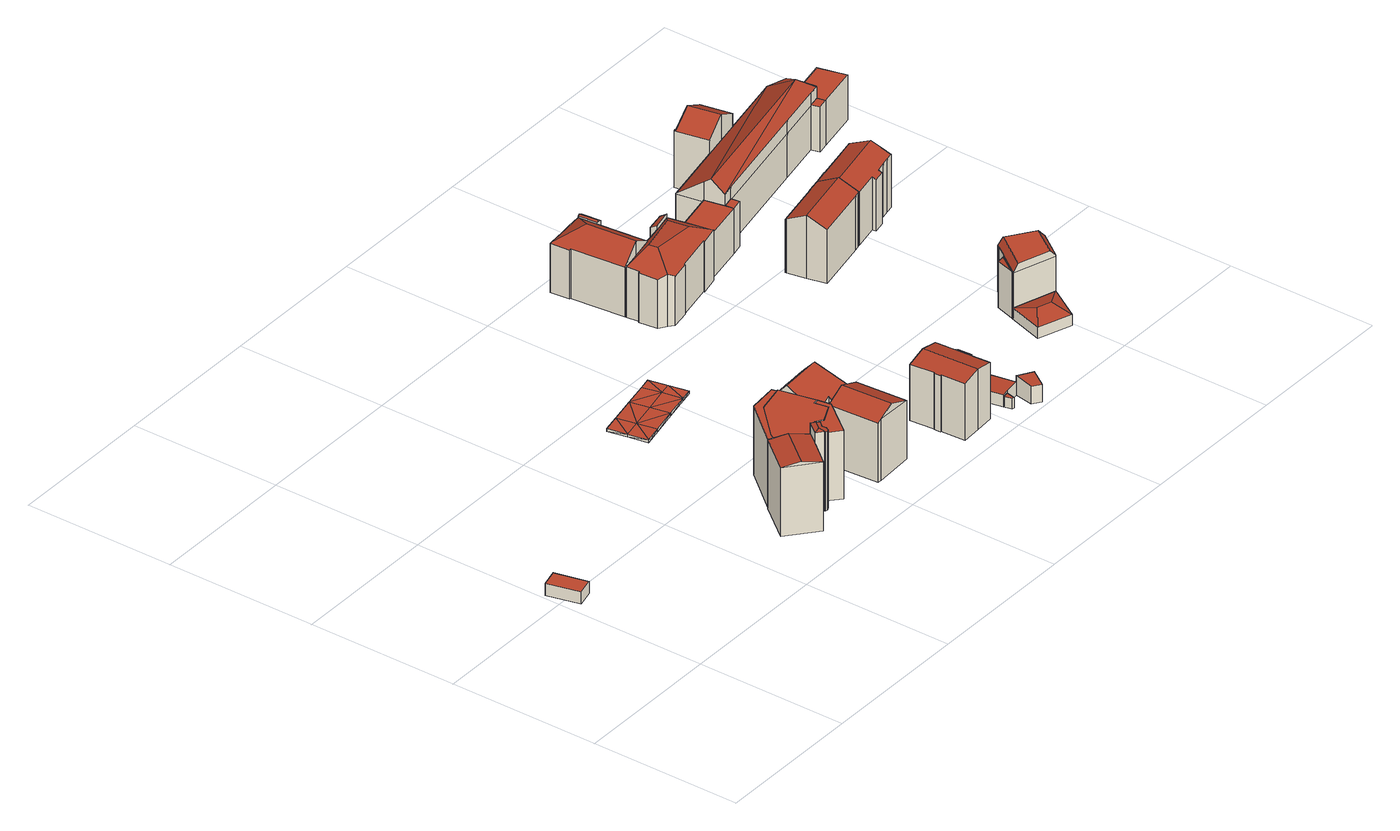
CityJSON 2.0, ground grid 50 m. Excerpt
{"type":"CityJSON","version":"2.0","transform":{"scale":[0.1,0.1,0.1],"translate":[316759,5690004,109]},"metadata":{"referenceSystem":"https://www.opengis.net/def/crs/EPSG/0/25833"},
"CityObjects":{
"building1":{"type":"Building","attributes":{"Dachtyp_tdc":"tdcPolyFlatRoof","Gemeindeschluessel":14713000,"Dachneigung":0,"QualitaetDacherkennung":84,"Geometrietyp2DReferenz":"3000","function":"31001_9998","roofType":"1000","measuredHeight":4.08},"geometry":[{"type":"MultiSurface","lod":"2","boundaries":[[[0,1,2,3]],[[1,4,5,2]],[[4,6,7,5]],[[6,0,3,7]],[[6,4,1,0]],[[3,2,5,7]]],"semantics":{"surfaces":[{"type":"WallSurface"},{"type":"RoofSurface"},{"type":"GroundSurface"}],"values":[0,0,0,0,1,2]}}]},
"building2":{"type":"Building","attributes":{"Gemeindeschluessel":14713000,"Geometrietyp2DReferenz":"3000","function":"31001_9998","roofType":"9999"},"children":["building2-1","building2-2"]},
"building2-1":{"type":"BuildingPart","attributes":{"Dachtyp_tdc":"tdcGableRoof","Dachneigung":10.12,"QualitaetDacherkennung":48,"Geometrietyp2DReferenz":"3000","roofType":"3100","measuredHeight":24.72},"parents":["building2"],"geometry":[{"type":"MultiSurface","lod":"2","boundaries":[[[8,9,10,11]],[[9,12,13,10]],[[14,8,11,15]],[[12,9,16]],[[8,14,17]],[[9,8,17,16]],[[14,18,12,16,17]],[[11,10,13,19,15]],[[14,15,19,18]],[[18,19,13,12]]],"semantics":{"surfaces":[{"type":"WallSurface"},{"type":"RoofSurface"},{"type":"GroundSurface"},{"type":"ClosureSurface"}],"values":[0,0,0,0,0,1,1,2,0,3]}}]},
"building2-2":{"type":"BuildingPart","attributes":{"Dachtyp_tdc":"tdcFreeFormRoof","Dachneigung":17.85,"QualitaetDacherkennung":17,"Geometrietyp2DReferenz":"3000","roofType":"5000","measuredHeight":27.59},"parents":["building2"],"geometry":[{"type":"MultiSurface","lod":"2","boundaries":[[[20,21,22,23]],[[21,24,25,22]],[[24,26,27,25]],[[26,28,29,27]],[[28,30,31,29]],[[30,32,18,19,31]],[[33,34,35,13,12]],[[34,36,37,35]],[[36,38,39,37]],[[38,20,23,39]],[[34,33,40]],[[33,32,41,40]],[[32,30,41]],[[30,28,26,24,21,20,38,36,34,40,41]],[[23,22,25,27,29,31,19,13,35,37,39]],[[12,18,32,33]],[[13,19,18,12]]],"semantics":{"surfaces":[{"type":"WallSurface"},{"type":"RoofSurface"},{"type":"GroundSurface"},{"type":"ClosureSurface"}],"values":[0,0,0,0,0,0,0,0,0,0,1,1,1,1,2,0,3]}}]},
"building3":{"type":"Building","attributes":{"Gemeindeschluessel":14713000,"Dachneigung":90,"Dachorientierung":0,"MittlereTraufHoehe":133.39,"QualitaetDacherkennung":68,"ObjektHoehe":23.3,"BodenHoehe":110.09,"Geometrietyp2DReferenz":"3000","AbsoluteHoehe":133.39,"Dachflaeche":429.72,"function":"31001_9998","roofType":"1000","measuredHeight":23.3,"storeysAboveGround":8},"geometry":[{"type":"MultiSurface","lod":"2","boundaries":[[[42,43,44,45]],[[43,46,47,44]],[[46,48,49,47]],[[48,50,51,49]],[[50,52,53,51]],[[52,54,55,53]],[[54,56,57,55]],[[56,42,45,57]],[[56,54,52,50,48,46,43,42]],[[45,44,47,49,51,53,55,57]]],"semantics":{"surfaces":[{"type":"WallSurface"},{"type":"RoofSurface"},{"type":"GroundSurface"}],"values":[0,0,0,0,0,0,0,0,1,2]}}]},
"building4":{"type":"Building","attributes":{"Dachtyp_tdc":"tdcPolyFlatRoof","Gemeindeschluessel":14713000,"Dachneigung":0,"QualitaetDacherkennung":49,"Geometrietyp2DReferenz":"3000","function":"31001_9998","roofType":"1000","measuredHeight":23.57},"geometry":[{"type":"MultiSurface","lod":"2","boundaries":[[[58,59,60,61]],[[59,62,63,60]],[[62,64,65,63]],[[64,66,67,65]],[[66,68,69,67]],[[68,70,71,69]],[[70,72,73,71]],[[72,74,75,73]],[[74,76,77,75]],[[76,58,61,77]],[[76,74,72,70,68,66,64,62,59,58]],[[61,60,63,65,67,69,71,73,75,77]]],"semantics":{"surfaces":[{"type":"WallSurface"},{"type":"RoofSurface"},{"type":"GroundSurface"}],"values":[0,0,0,0,0,0,0,0,0,0,1,2]}}]},
"building5":{"type":"Building","attributes":{"Dachtyp_tdc":"tdcFreeFormRoof","Gemeindeschluessel":14713000,"Dachneigung":23.37,"QualitaetDacherkennung":67,"Geometrietyp2DReferenz":"3000","function":"31001_9998","roofType":"5000","measuredHeight":23.3},"geometry":[{"type":"MultiSurface","lod":"2","boundaries":[[[78,79,80,81]],[[79,82,83,80]],[[82,84,85,83]],[[84,86,87,85]],[[86,88,89,87]],[[88,78,81,89]],[[88,90,91,82,79,78]],[[90,86,84,91]],[[84,82,91]],[[88,86,90]],[[81,80,83,85,87,89]]],"semantics":{"surfaces":[{"type":"WallSurface"},{"type":"RoofSurface"},{"type":"GroundSurface"}],"values":[0,0,0,0,0,0,1,1,0,0,2]}}]},
"building6":{"type":"Building","attributes":{"Dachtyp_tdc":"tdcFreeFormRoof","Gemeindeschluessel":14713000,"Dachneigung":38.72,"QualitaetDacherkennung":15,"Geometrietyp2DReferenz":"3000","function":"31001_9998","roofType":"5000","measuredHeight":25.89},"geometry":[{"type":"MultiSurface","lod":"2","boundaries":[[[92,93,94,95]],[[93,96,97,94]],[[96,98,99,97]],[[98,100,101,99]],[[100,102,103,101]],[[102,104,105,103]],[[104,106,107,105]],[[106,108,109,107]],[[108,110,111,109]],[[110,112,111]],[[112,113,114,111]],[[113,115,116,114]],[[115,117,118,116]],[[117,119,120,118]],[[119,121,122,120]],[[121,123,124,122]],[[123,125,126,124]],[[125,127,128,126]],[[127,129,130,128]],[[129,131,132,130]],[[131,133,134,132]],[[133,135,136,134]],[[135,137,138,136]],[[137,92,95,138]],[[139,112,110,108,106,104,102,100,98,140,141]],[[141,140,96,93,92,137,135,133,131,142]],[[129,127,125,123,121,119,117,115,113,139,141,142]],[[98,96,140]],[[113,112,139]],[[131,129,142]],[[95,94,97,99,101,103,105,107,109,111,114,116,118,120,122,124,126,128,130,132,134,136,138]]],"semantics":{"surfaces":[{"type":"WallSurface"},{"type":"RoofSurface"},{"type":"GroundSurface"}],"values":[0,0,0,0,0,0,0,0,0,0,0,0,0,0,0,0,0,0,0,0,0,0,0,0,1,1,1,0,0,0,2]}}]},
"building7":{"type":"Building","attributes":{"name":"Beethovenbrücke","BodenHoehe":109.21,"gemHoehe":0,"BauwerkHoehe":1,"Breite":13,"Gemeindeschluessel":"14713000","Geometrietyp2DReferenz":"3000","function":"53001_1800","measuredHeight":1},"geometry":[{"type":"MultiSurface","lod":"2","boundaries":[[[143,144,145]],[[145,144,146]],[[147,148,144]],[[147,144,143]],[[149,150,148]],[[149,148,147]],[[151,152,149]],[[149,152,150]],[[153,143,154]],[[154,143,145]],[[155,147,143]],[[155,143,153]],[[156,149,155]],[[155,149,147]],[[157,151,156]],[[156,151,149]],[[145,146,158]],[[145,158,159]],[[146,144,160]],[[146,160,158]],[[144,148,161]],[[144,161,160]],[[148,150,162]],[[148,162,161]],[[150,152,163]],[[150,163,162]],[[152,151,164]],[[152,164,163]],[[151,157,165]],[[151,165,164]],[[157,156,166]],[[157,166,165]],[[156,155,167]],[[156,167,166]],[[155,153,168]],[[155,168,167]],[[153,154,169]],[[153,169,168]],[[154,145,159]],[[154,159,169]],[[159,160,170]],[[158,160,159]],[[160,161,171]],[[170,160,171]],[[161,162,172]],[[171,161,172]],[[172,163,164]],[[162,163,172]],[[169,170,168]],[[159,170,169]],[[170,171,167]],[[168,170,167]],[[167,172,166]],[[171,172,167]],[[166,164,165]],[[172,164,166]]],"semantics":{"surfaces":[{"type":"RoofSurface"},{"type":"WallSurface"},{"type":"GroundSurface"}],"values":[0,0,0,0,0,0,0,0,0,0,0,0,0,0,0,0,1,1,1,1,1,1,1,1,1,1,1,1,1,1,1,1,1,1,1,1,1,1,1,1,2,2,2,2,2,2,2,2,2,2,2,2,2,2,2,2]}}]},
"building8":{"type":"Building","attributes":{"Gemeindeschluessel":14713000,"Geometrietyp2DReferenz":"3000","function":"31001_9998","roofType":"9999"},"children":["building8-1","building8-2"]},
"building8-1":{"type":"BuildingPart","attributes":{"Dachtyp_tdc":"tdcGableRoof","Dachneigung":12.59,"QualitaetDacherkennung":80,"Geometrietyp2DReferenz":"3000","roofType":"3100","measuredHeight":20.74},"parents":["building8"],"geometry":[{"type":"MultiSurface","lod":"2","boundaries":[[[173,174,175,176]],[[174,177,178,175]],[[177,179,180,178]],[[179,181,182,180]],[[181,183,184,182]],[[183,185,186,184]],[[185,187,188,189,186]],[[190,191,192]],[[190,193,194,191]],[[193,195,196,194]],[[195,197,198,196]],[[197,199,200,198]],[[199,201,202,200]],[[201,203,204,202]],[[203,173,176,204]],[[199,197,195,193,190,187,185,183,181]],[[181,179,177,174,173,203,201,199]],[[176,175,178,180,182,184,186,189,191,194,196,198,200,202,204]],[[192,188,187,190]],[[192,191,189,188]]],"semantics":{"surfaces":[{"type":"WallSurface"},{"type":"RoofSurface"},{"type":"GroundSurface"},{"type":"ClosureSurface"}],"values":[0,0,0,0,0,0,0,0,0,0,0,0,0,0,0,1,1,2,0,3]}}]},
"building8-2":{"type":"BuildingPart","attributes":{"Dachtyp_tdc":"tdcPolyFlatRoof","Dachneigung":7.37,"QualitaetDacherkennung":92,"Geometrietyp2DReferenz":"3000","roofType":"2100","measuredHeight":18.54},"parents":["building8"],"geometry":[{"type":"MultiSurface","lod":"2","boundaries":[[[188,205,206,189]],[[205,207,208,206]],[[207,209,210,208]],[[209,211,212,210]],[[211,213,214,212]],[[213,215,216,214]],[[215,192,215,213,211,209,207,205,188]],[[206,208,210,212,214,216,191,216,189]],[[215,192,191,216]],[[189,216,215,188]]],"semantics":{"surfaces":[{"type":"WallSurface"},{"type":"RoofSurface"},{"type":"GroundSurface"},{"type":"ClosureSurface"}],"values":[0,0,0,0,0,0,1,2,3,3]}}]},
"building9":{"type":"Building","attributes":{"Dachtyp_tdc":"tdcPolyFlatRoof","Gemeindeschluessel":14713000,"Dachneigung":0,"QualitaetDacherkennung":59,"Geometrietyp2DReferenz":"3000","function":"31001_9998","roofType":"1000","measuredHeight":3.61},"geometry":[{"type":"MultiSurface","lod":"2","boundaries":[[[217,218,219,220]],[[218,221,222,219]],[[221,223,224,222]],[[223,217,220,224]],[[223,221,218,217]],[[220,219,222,224]]],"semantics":{"surfaces":[{"type":"WallSurface"},{"type":"RoofSurface"},{"type":"GroundSurface"}],"values":[0,0,0,0,1,2]}}]},
"building10":{"type":"Building","attributes":{"Dachtyp_tdc":"tdcPolyFlatRoof","Gemeindeschluessel":14713000,"Dachneigung":5.29,"QualitaetDacherkennung":86,"Geometrietyp2DReferenz":"3000","function":"31001_9998","roofType":"2100","measuredHeight":4.7},"geometry":[{"type":"MultiSurface","lod":"2","boundaries":[[[225,226,220,219]],[[226,227,228,220]],[[227,229,230,228]],[[229,231,232,230]],[[231,233,234,232]],[[233,235,236,234]],[[235,225,219,236]],[[235,233,231,229,227,226,225]],[[219,220,228,230,232,234,236]]],"semantics":{"surfaces":[{"type":"WallSurface"},{"type":"RoofSurface"},{"type":"GroundSurface"}],"values":[0,0,0,0,0,0,0,1,2]}}]},
"building11":{"type":"Building","attributes":{"Dachtyp_tdc":"tdcPolyFlatRoof","Gemeindeschluessel":14713000,"Dachneigung":6.41,"QualitaetDacherkennung":49,"Geometrietyp2DReferenz":"3000","function":"31001_9998","roofType":"2100","measuredHeight":6.64},"geometry":[{"type":"MultiSurface","lod":"2","boundaries":[[[237,238,239,240]],[[238,241,242,239]],[[241,243,244,242]],[[243,237,240,244]],[[243,241,238,237]],[[240,239,242,244]]],"semantics":{"surfaces":[{"type":"WallSurface"},{"type":"RoofSurface"},{"type":"GroundSurface"}],"values":[0,0,0,0,1,2]}}]},
"building12":{"type":"Building","attributes":{"name":"Landgericht","Gemeindeschluessel":14713000,"Geometrietyp2DReferenz":"3000","function":"31001_3015","roofType":"9999"},"children":["building12-1","building12-2","building12-3","building12-4"]},
"building12-1":{"type":"BuildingPart","attributes":{"Dachtyp_tdc":"tdcPolyFlatRoof","Dachneigung":31.71,"QualitaetDacherkennung":35,"Geometrietyp2DReferenz":"3000","roofType":"2100","measuredHeight":18.28},"parents":["building12"],"geometry":[{"type":"MultiSurface","lod":"2","boundaries":[[[245,246,247,248]],[[249,250,251,252,253]],[[249,246,245,250]],[[251,248,247,252]],[[250,245,248,251]],[[253,254,247,246,249]],[[253,252,247,254]]],"semantics":{"surfaces":[{"type":"WallSurface"},{"type":"RoofSurface"},{"type":"GroundSurface"},{"type":"ClosureSurface"}],"values":[0,0,1,2,0,0,3]}}]},
"building12-2":{"type":"BuildingPart","attributes":{"Dachtyp_tdc":"tdcGableRoof","Dachneigung":32.45,"QualitaetDacherkennung":46,"Geometrietyp2DReferenz":"3000","roofType":"3100","measuredHeight":17.77},"parents":["building12"],"geometry":[{"type":"MultiSurface","lod":"2","boundaries":[[[255,256,257,258]],[[256,259,260,261,257]],[[262,255,258,263,264]],[[259,256,265]],[[255,262,266]],[[256,255,266,265]],[[262,259,265,266]],[[258,257,261,263]],[[264,260,259,262]],[[264,263,261,260]]],"semantics":{"surfaces":[{"type":"WallSurface"},{"type":"RoofSurface"},{"type":"GroundSurface"},{"type":"ClosureSurface"}],"values":[0,0,0,0,0,1,1,2,0,3]}}]},
"building12-3":{"type":"BuildingPart","attributes":{"Dachtyp_tdc":"tdcHipAndGableRoof","Dachneigung":32.33,"QualitaetDacherkennung":83,"Geometrietyp2DReferenz":"3000","roofType":"5000","measuredHeight":21.53},"parents":["building12"],"geometry":[{"type":"MultiSurface","lod":"2","boundaries":[[[267,268,269,270,271]],[[268,272,273,269]],[[272,274,275,273]],[[274,276,277,275]],[[276,278,279,277]],[[278,280,281,279]],[[280,264,263,281]],[[260,282,283,284,261]],[[264,280,278,276,285]],[[276,274,272,268,267,286,285]],[[286,287,282,260,264,285]],[[288,289,270,269,273,275,277,279,281,263,261,284]],[[290,291,287,286]],[[289,288,291,290]],[[267,271,290,286]],[[289,290,271,270]],[[261,263,264,260]],[[291,283,282,287]],[[291,288,284,283]]],"semantics":{"surfaces":[{"type":"WallSurface"},{"type":"RoofSurface"},{"type":"GroundSurface"},{"type":"ClosureSurface"}],"values":[0,0,0,0,0,0,0,0,1,1,1,2,0,3,0,3,3,0,3]}}]},
"building12-4":{"type":"BuildingPart","attributes":{"Dachtyp_tdc":"tdcFreeFormRoof","Dachneigung":31.08,"QualitaetDacherkennung":49,"Geometrietyp2DReferenz":"3000","roofType":"5000","measuredHeight":21.51},"parents":["building12"],"geometry":[{"type":"MultiSurface","lod":"2","boundaries":[[[283,292,293,284]],[[292,253,252,293]],[[254,294,295,247]],[[294,296,297,295]],[[296,298,299,297]],[[298,300,301,299]],[[300,302,303,301]],[[302,304,305,303]],[[304,306,307,305]],[[306,308,309,307]],[[308,310,311,309]],[[310,312,313,311]],[[312,314,315,313]],[[314,316,317,315]],[[316,318,319,317]],[[318,320,321,319]],[[320,322,323,321]],[[322,324,325,323]],[[324,271,270,325]],[[300,298,296,294,254,326,327]],[[316,314,312,310,308,306,304,302,300,327,328]],[[324,322,320,318,316,328,329]],[[254,253,292,283,291,290,271,324,329,326]],[[328,327,326,329]],[[284,293,252,247,295,297,299,301,303,305,307,309,311,313,315,317,319,321,323,325,270,289,288]],[[247,252,253,254]],[[288,289,290,291]],[[289,270,271,290]],[[283,284,288,291]]],"semantics":{"surfaces":[{"type":"WallSurface"},{"type":"RoofSurface"},{"type":"GroundSurface"},{"type":"ClosureSurface"}],"values":[0,0,0,0,0,0,0,0,0,0,0,0,0,0,0,0,0,0,0,1,1,1,1,1,2,3,3,3,3]}}]},
"building13":{"type":"Building","attributes":{"Gemeindeschluessel":14713000,"Dachneigung":73.34,"Dachorientierung":-71.29,"MittlereTraufHoehe":114.44,"QualitaetDacherkennung":94,"ObjektHoehe":5.7,"BodenHoehe":110.56,"Geometrietyp2DReferenz":"3000","AbsoluteHoehe":116.26,"Dachflaeche":171.71,"function":"31001_9998","roofType":"3200","measuredHeight":5.7,"storeysAboveGround":2},"geometry":[{"type":"MultiSurface","lod":"2","boundaries":[[[330,331,332,333]],[[331,334,335,332]],[[334,336,337,335]],[[336,330,333,337]],[[334,331,338]],[[330,336,339]],[[331,330,339,338]],[[336,334,338,339]],[[333,332,335,337]]],"semantics":{"surfaces":[{"type":"WallSurface"},{"type":"RoofSurface"},{"type":"GroundSurface"}],"values":[0,0,0,0,1,1,1,1,2]}}]},
"building14":{"type":"Building","attributes":{"Dachtyp_tdc":"tdcGableRoof","Gemeindeschluessel":14713000,"Dachneigung":26.18,"QualitaetDacherkennung":69,"Geometrietyp2DReferenz":"3000","function":"31001_9998","roofType":"3100","measuredHeight":21.47},"geometry":[{"type":"MultiSurface","lod":"2","boundaries":[[[340,341,342,343]],[[341,344,345,342]],[[344,346,347,345]],[[346,348,349,347]],[[348,350,351,349]],[[350,352,353,351]],[[352,354,355,353]],[[354,356,357,355]],[[356,358,359,357]],[[358,360,361,359]],[[360,362,363,361]],[[362,340,343,363]],[[358,356,354,352,350,348,346]],[[346,344,341,340,362,360,358]],[[343,342,345,347,349,351,353,355,357,359,361,363]]],"semantics":{"surfaces":[{"type":"WallSurface"},{"type":"RoofSurface"},{"type":"GroundSurface"}],"values":[0,0,0,0,0,0,0,0,0,0,0,0,1,1,2]}}]},
"building15":{"type":"Building","attributes":{"Gemeindeschluessel":14713000,"Geometrietyp2DReferenz":"3000","function":"31001_9998","roofType":"9999"},"children":["building15-1","building15-2"]},
"building15-1":{"type":"BuildingPart","attributes":{"Dachtyp_tdc":"tdcCutGableRoof","Dachneigung":0.115,"QualitaetDacherkennung":71,"Geometrietyp2DReferenz":"3000","roofType":"9999","measuredHeight":18.27},"parents":["building15"],"geometry":[{"type":"MultiSurface","lod":"2","boundaries":[[[364,365,366,367,332]],[[368,369,370,371]],[[369,372,373,370]],[[372,374,375,373]],[[374,376,377,375]],[[376,364,332,377]],[[378,379,380,381]],[[365,382,383,384,385,386,368]],[[380,379,383,382]],[[365,368,387]],[[368,386,369]],[[369,386,385,372]],[[372,385,384,374]],[[374,384,383,379,378,376]],[[364,381,380,382,365]],[[376,378,381,364]],[[332,367,371,370,373,375,377]],[[387,366,365]],[[371,367,366,387,368]]],"semantics":{"surfaces":[{"type":"WallSurface"},{"type":"RoofSurface"},{"type":"GroundSurface"},{"type":"ClosureSurface"}],"values":[0,0,0,0,0,0,1,1,1,0,0,0,0,0,0,0,2,0,3]}}]},
"building15-2":{"type":"BuildingPart","attributes":{"Dachtyp_tdc":"tdcFreeFormRoof","Dachneigung":56.25,"QualitaetDacherkennung":28,"Geometrietyp2DReferenz":"3000","roofType":"5000","measuredHeight":17.38},"parents":["building15"],"geometry":[{"type":"MultiSurface","lod":"2","boundaries":[[[388,389,390,391]],[[389,392,393,390]],[[392,394,368,371,393]],[[366,395,333,367]],[[395,388,391,333]],[[394,392,389,396]],[[389,388,395,396]],[[395,366,387,394,396]],[[391,390,393,371,367,333]],[[387,368,394]],[[366,367,371,368,387]]],"semantics":{"surfaces":[{"type":"WallSurface"},{"type":"RoofSurface"},{"type":"GroundSurface"},{"type":"ClosureSurface"}],"values":[0,0,0,0,0,1,1,1,2,0,3]}}]},
"building16":{"type":"Building","attributes":{"Dachtyp_tdc":"tdcFreeFormRoof","Gemeindeschluessel":14713000,"Dachneigung":24.63,"QualitaetDacherkennung":69,"Geometrietyp2DReferenz":"3000","function":"31001_9998","roofType":"5000","measuredHeight":21.14},"geometry":[{"type":"MultiSurface","lod":"2","boundaries":[[[397,398,399,400]],[[398,401,402,399]],[[401,403,404,402]],[[403,405,406,404]],[[405,348,407,406]],[[348,344,408,407]],[[344,409,410,408]],[[409,411,412,410]],[[411,413,414,412]],[[413,415,416,414]],[[415,417,418,416]],[[417,419,420,418]],[[419,421,422,420]],[[421,423,424,422]],[[423,425,426,424]],[[425,397,400,426]],[[423,421,419,427,428,348,405,403,401,398,397,425]],[[417,415,413,411,409,344,428,427]],[[344,348,428]],[[419,417,427]],[[400,399,402,404,406,407,408,410,412,414,416,418,420,422,424,426]]],"semantics":{"surfaces":[{"type":"WallSurface"},{"type":"RoofSurface"},{"type":"GroundSurface"}],"values":[0,0,0,0,0,0,0,0,0,0,0,0,0,0,0,0,1,1,0,0,2]}}]},
"building17":{"type":"Building","attributes":{"name":"Staatsanwaltschaft Leipzig","Gemeindeschluessel":14713000,"Geometrietyp2DReferenz":"3000","function":"31001_3015","roofType":"9999"},"children":["building17-1","building17-2","building17-3","building17-4","building17-5","building17-6"]},
"building17-1":{"type":"BuildingPart","attributes":{"Dachtyp_tdc":"tdcGableAndHippedGRoof","Dachneigung":36.77,"QualitaetDacherkennung":33,"Geometrietyp2DReferenz":"3000","roofType":"9999","measuredHeight":23.22},"parents":["building17"],"geometry":[{"type":"MultiSurface","lod":"2","boundaries":[[[429,430,431,432]],[[430,433,434,431]],[[433,435,436,434]],[[437,438,439,440]],[[438,441,442,439]],[[443,444,445,446]],[[444,447,448,445]],[[449,450,451,452]],[[433,452,451]],[[453,452,433]],[[433,430,454,429,447,455,456,457,453]],[[458,449,452]],[[459,460,461,462,458,452]],[[453,459,452]],[[437,463,462,461,438]],[[438,461,460,464,441]],[[443,465,457,456,444]],[[447,429,466]],[[429,454,430]],[[433,451,450,467,435]],[[444,456,455,447]],[[432,431,434,436,468,440,439,442,469,446,445,448,470]],[[468,436,435,471]],[[440,468,471,437]],[[469,442,441,472]],[[446,469,472,443]],[[470,448,447,466]],[[432,470,466,429]],[[463,473,458,462]],[[471,473,463,437]],[[474,464,460,459]],[[441,464,474,472]],[[459,453,457,465,474]],[[474,465,443,472]],[[450,449,458,473,467]],[[435,467,473,471]]],"semantics":{"surfaces":[{"type":"WallSurface"},{"type":"RoofSurface"},{"type":"GroundSurface"},{"type":"ClosureSurface"}],"values":[0,0,0,0,0,0,0,1,1,1,1,1,1,1,0,0,0,0,0,0,0,2,3,3,3,3,3,3,0,3,0,3,0,3,0,3]}}]},
"building17-2":{"type":"BuildingPart","attributes":{"Dachtyp_tdc":"tdcPolyFlatRoof","Dachneigung":0,"QualitaetDacherkennung":30,"Geometrietyp2DReferenz":"3000","roofType":"1000","measuredHeight":15.39},"parents":["building17"],"geometry":[{"type":"MultiSurface","lod":"2","boundaries":[[[475,476,477,478]],[[475,463,437,440,476]],[[473,463,475,478]],[[477,476,440,468]],[[471,468,440,437]],[[471,437,463,473]],[[471,473,478,477,468]]],"semantics":{"surfaces":[{"type":"WallSurface"},{"type":"RoofSurface"},{"type":"GroundSurface"},{"type":"ClosureSurface"}],"values":[0,0,1,2,3,3,3]}}]},
"building17-3":{"type":"BuildingPart","attributes":{"Dachtyp_tdc":"tdcPolyFlatRoof","Dachneigung":0,"QualitaetDacherkennung":34,"Geometrietyp2DReferenz":"3000","roofType":"1000","measuredHeight":15.41},"parents":["building17"],"geometry":[{"type":"MultiSurface","lod":"2","boundaries":[[[464,479,480,442,441]],[[479,481,482,480]],[[474,481,479,464]],[[442,480,482,469]],[[482,481,474,472,469]],[[441,442,469,472]],[[441,472,474,464]]],"semantics":{"surfaces":[{"type":"WallSurface"},{"type":"RoofSurface"},{"type":"GroundSurface"},{"type":"ClosureSurface"}],"values":[0,0,1,2,3,3,3]}}]},
"building17-4":{"type":"BuildingPart","attributes":{"Dachtyp_tdc":"tdcPolyFlatRoof","Dachneigung":0,"QualitaetDacherkennung":60,"Geometrietyp2DReferenz":"3000","roofType":"1000","measuredHeight":15.34},"parents":["building17"],"geometry":[{"type":"MultiSurface","lod":"2","boundaries":[[[483,484,485,486]],[[484,478,477,485]],[[467,483,486,436,435]],[[467,473,478,484,483]],[[486,485,477,468,436]],[[435,436,468,471]],[[435,471,473,467]],[[468,477,478,473,471]]],"semantics":{"surfaces":[{"type":"WallSurface"},{"type":"RoofSurface"},{"type":"GroundSurface"},{"type":"ClosureSurface"}],"values":[0,0,0,1,2,3,3,3]}}]},
"building17-5":{"type":"BuildingPart","attributes":{"Dachtyp_tdc":"tdcPolyFlatRoof","Dachneigung":0,"QualitaetDacherkennung":56,"Geometrietyp2DReferenz":"3000","roofType":"1000","measuredHeight":15.35},"parents":["building17"],"geometry":[{"type":"MultiSurface","lod":"2","boundaries":[[[481,487,488,482]],[[487,489,490,488]],[[489,465,443,446,490]],[[465,489,487,481,474]],[[482,488,490,446,469]],[[469,446,443,472]],[[472,443,465,474]],[[482,469,472,474,481]]],"semantics":{"surfaces":[{"type":"WallSurface"},{"type":"RoofSurface"},{"type":"GroundSurface"},{"type":"ClosureSurface"}],"values":[0,0,0,1,2,3,3,3]}}]},
"building17-6":{"type":"BuildingPart","attributes":{"Dachtyp_tdc":"tdcGableRoof","Dachneigung":29.5,"QualitaetDacherkennung":73,"Geometrietyp2DReferenz":"3000","roofType":"3100","measuredHeight":23.54},"parents":["building17"],"geometry":[{"type":"MultiSurface","lod":"2","boundaries":[[[491,492,493,448,447]],[[492,494,495,493]],[[494,496,497,495]],[[496,498,499,497]],[[498,500,501,499]],[[500,502,429,432,501]],[[498,496,494,492,491,503]],[[503,502,500,498]],[[470,448,493,495,497,499,501,432]],[[491,447,466,503]],[[447,448,470,466]],[[466,429,502,503]],[[432,429,466,470]]],"semantics":{"surfaces":[{"type":"WallSurface"},{"type":"RoofSurface"},{"type":"GroundSurface"},{"type":"ClosureSurface"}],"values":[0,0,0,0,0,0,1,1,2,0,3,0,3]}}]}
},
"vertices":[
[8,554,49],[64,568,49],[64,568,8],[8,554,8],[90,459,49],[90,459,8],[34,446,49],[34,446,8],
[639,194,247],[730,308,247],[730,308,12],[639,194,12],[826,230,247],[826,230,12],[734,115,247],[734,115,12],[776,271,259],[684,156,259],[794,189,247],[794,189,12],
[839,184,280],[837,178,279],[837,178,12],[839,184,12],[834,173,279],[834,173,12],[826,169,280],[826,169,12],[818,170,282],[818,170,12],[816,172,283],[816,172,12],[794,189,283],[826,230,283],[848,211,283],[848,211,12],[834,195,283],[834,195,12],[837,190,281],[837,190,12],[835,218,288],[814,192,288],
[972,316,244],[977,317,244],[977,317,11],[972,316,11],[984,275,244],[984,275,11],[899,166,244],[899,166,11],[847,211,244],[847,211,11],[731,308,244],[731,308,11],[845,444,244],[845,444,11],[942,454,244],[942,454,11],
[848,211,247],[744,297,247],[744,297,11],[848,211,11],[756,315,247],[756,315,11],[855,416,247],[855,416,11],[948,436,247],[948,436,11],[974,316,247],[974,316,11],[957,314,247],[957,314,11],[965,270,247],[965,270,11],[908,242,247],[908,242,11],[883,258,247],[883,258,11],
[1020,135,215],[1010,302,215],[1010,302,13],[1020,135,13],[1010,303,215],[1010,303,13],[1151,311,214],[1151,311,13],[1163,142,213],[1163,142,13],[1034,136,222],[1034,136,13],[1086,138,246],[1076,307,246],
[1110,491,184],[1116,487,190],[1116,487,12],[1110,491,12],[1119,491,185],[1119,491,12],[1138,476,189],[1138,476,12],[1135,472,194],[1135,472,12],[1141,468,184],[1141,468,12],[1142,468,183],[1142,468,12],[1145,419,183],[1145,419,12],[1144,419,185],[1144,419,12],[1149,345,186],[1149,345,12],[1149,345,185],[1151,311,184],[1151,311,12],[1010,303,185],[1010,303,12],[1010,306,187],[1010,306,12],[1017,307,187],[1017,307,12],[1056,309,187],[1056,309,12],[1054,335,208],[1054,335,12],[1001,323,201],[1001,323,12],[1000,322,200],[1000,322,12],[974,316,197],[974,316,12],[944,454,215],[944,454,12],[1062,481,193],[1062,481,12],[1062,482,191],[1062,482,12],[1110,492,183],[1110,492,12],[1151,313,186],[1132,481,198],[1094,416,271],[954,407,271],
[1017,896,12],[1030,832,12],[1056,904,12],[1069,840,12],[937,879,12],[950,815,12],[850,861,12],[863,797,12],[791,849,12],[804,785,12],[1004,959,12],[1043,967,12],[924,943,12],[837,925,12],[778,913,12],[1069,840,2],[1056,904,2],[1030,832,2],[950,815,2],[863,797,2],[804,785,2],[791,849,2],[778,913,2],[837,925,2],[924,943,2],[1004,959,2],[1043,967,2],[1017,896,2],[937,879,2],[850,861,2],
[1329,147,205],[1328,169,205],[1328,169,13],[1329,147,13],[1331,170,206],[1331,170,13],[1323,251,205],[1323,251,13],[1391,256,220],[1391,256,13],[1456,260,204],[1456,260,13],[1458,227,204],[1458,227,13],[1459,210,204],[1459,210,198],[1459,210,13],[1463,133,205],[1463,133,13],[1463,133,198],[1464,120,205],[1464,120,13],[1466,87,205],[1466,87,13],[1466,74,205],[1466,74,13],[1403,70,220],[1403,70,13],[1337,65,206],[1337,65,13],[1332,147,206],[1332,147,13],
[1460,200,198],[1460,200,13],[1468,200,197],[1468,200,13],[1475,194,196],[1475,194,13],[1477,147,197],[1477,147,13],[1469,140,198],[1469,140,13],[1463,139,198],[1463,139,13],
[1536,78,50],[1555,80,50],[1555,80,14],[1536,78,14],[1549,51,50],[1549,51,14],[1542,54,50],[1542,54,14],
[1555,80,57],[1536,78,55],[1499,263,55],[1499,263,14],[1546,267,59],[1546,267,14],[1570,252,61],[1570,252,14],[1592,143,61],[1592,143,14],[1603,84,61],[1603,84,14],
[1650,56,82],[1619,5,76],[1619,5,16],[1650,56,16],[1591,23,76],[1591,23,16],[1603,84,82],[1603,84,16],
[1524,1283,182],[1528,1262,195],[1528,1262,12],[1524,1283,12],[1465,1249,195],[1462,1271,182],[1462,1271,12],[1465,1249,12],[1465,1249,182],[1528,1262,183],
[1399,1467,182],[1405,1404,182],[1405,1404,12],[1399,1467,12],[1386,1402,187],[1386,1402,181],[1386,1402,12],[1380,1465,187],[1380,1465,12],[1380,1465,181],[1393,1402,190],[1387,1466,190],
[1259,1208,182],[1241,1386,181],[1241,1386,12],[1259,1208,12],[1259,1208,179],[1237,1387,179],[1237,1387,12],[1231,1451,179],[1231,1451,12],[1234,1451,181],[1234,1451,12],[1297,1457,181],[1297,1457,12],[1330,1460,181],[1330,1460,12],[1400,1257,182],[1400,1257,157],[1400,1257,12],[1314,1385,227],[1330,1222,227],[1401,1237,182],[1401,1237,12],[1330,1222,12],[1330,1222,180],[1401,1237,181],
[1422,1241,181],[1422,1241,12],[1538,1215,183],[1538,1215,12],[1555,1122,184],[1555,1122,12],[1556,1120,184],[1556,1120,12],[1556,1118,184],[1556,1118,12],[1556,1117,184],[1556,1117,12],[1495,1104,182],[1495,1104,12],[1495,1107,184],[1495,1107,12],[1372,1083,182],[1372,1083,12],[1372,1080,180],[1372,1080,12],[1309,1068,179],[1309,1068,12],[1309,1070,181],[1309,1070,12],[1292,1083,190],[1292,1083,12],[1268,1100,178],[1268,1100,12],[1261,1161,181],[1261,1161,12],[1264,1162,183],[1264,1162,12],[1260,1203,185],[1260,1203,12],[1482,1225,214],[1495,1158,214],[1342,1154,227],[1336,1183,227],
[1903,321,54],[2044,275,54],[2044,275,16],[1903,321,16],[1977,167,54],[1977,167,16],[1866,206,54],[1866,206,16],[1971,234,73],[1924,250,73],
[1862,1006,200],[1862,1008,199],[1862,1008,18],[1862,1006,18],[1910,1017,199],[1910,1017,18],[1923,951,233],[1923,951,18],[1936,888,201],[1936,888,18],[1934,888,201],[1934,888,18],[1930,887,201],[1930,887,18],[1913,883,201],[1913,883,18],[1728,846,201],[1728,846,18],[1715,909,233],[1715,909,18],[1703,970,202],[1703,970,18],[1702,974,200],[1702,974,18],
[2044,275,172],[1905,320,172],[1905,320,171],[1905,320,16],[1948,382,172],[1959,396,172],[1959,396,16],[1948,382,16],[1982,429,172],[1982,429,16],[1989,439,172],[1989,439,16],[2103,359,172],[2103,359,16],[2103,359,178],[2087,370,198],[2025,281,198],[2044,275,177],[1921,315,198],[2002,430,198],[1989,439,173],[1982,429,173],[1959,396,173],[1912,331,172],
[1905,326,175],[1924,389,174],[1924,389,16],[1905,326,16],[1940,384,174],[1940,384,16],[1948,382,174],[1903,321,174],[1931,376,190],
[2059,911,200],[2060,900,194],[2060,900,19],[2059,911,19],[2022,892,194],[2022,892,19],[2019,904,200],[2019,904,19],[1937,888,201],[1937,888,19],[1936,888,19],[1910,1017,19],[1957,1027,199],[1957,1027,19],[1958,1026,200],[1958,1026,19],[2067,1048,200],[2067,1048,19],[2068,1049,199],[2068,1049,19],[2116,1059,199],[2116,1059,19],[2136,960,215],[2136,960,19],[2142,929,200],[2142,929,19],[2118,925,200],[2118,925,19],[2091,919,200],[2091,919,19],[2129,993,230],[1923,950,230],
[2027,1404,164],[2240,1447,164],[2240,1447,16],[2027,1404,16],[2248,1448,164],[2248,1448,16],[2265,1360,164],[2265,1360,16],[2241,1288,164],[2091,1258,164],[2091,1258,16],[2241,1288,16],[1728,1186,164],[1728,1186,16],[1677,1243,164],[1661,1330,164],[1661,1330,16],[1677,1243,16],[1880,1374,164],[1880,1374,16],[2278,1297,210],[2265,1360,210],[2260,1388,210],[2226,1329,249],[1682,1220,249],[2027,1404,165],[1880,1374,165],[1661,1330,165],[1677,1243,231],[2278,1295,209],[1690,1178,209],[1728,1186,209],[2091,1258,209],[2241,1288,209],[2241,1288,170],[1728,1186,170],[1677,1243,170],[1954,1389,164],[2265,1360,170],[2278,1295,16],[1690,1178,16],[1954,1389,16],[2278,1295,164],[1690,1178,164],[2278,1295,170],[1690,1178,170],
[2248,1260,170],[2248,1260,16],[2284,1267,16],[2284,1267,170],
[1733,1158,170],[1733,1158,16],[1695,1150,170],[1695,1150,16],
[2401,1386,170],[2425,1295,170],[2425,1295,16],[2401,1386,16],
[1555,1122,170],[1555,1122,16],[1538,1215,170],[1538,1215,16],
[1880,1374,209],[1858,1484,209],[1858,1484,16],[1862,1485,212],[1862,1485,16],[1863,1481,211],[1863,1481,16],[1933,1493,252],[1933,1493,16],[2007,1505,210],[2007,1505,16],[2027,1404,210],[1954,1389,252]
]}
